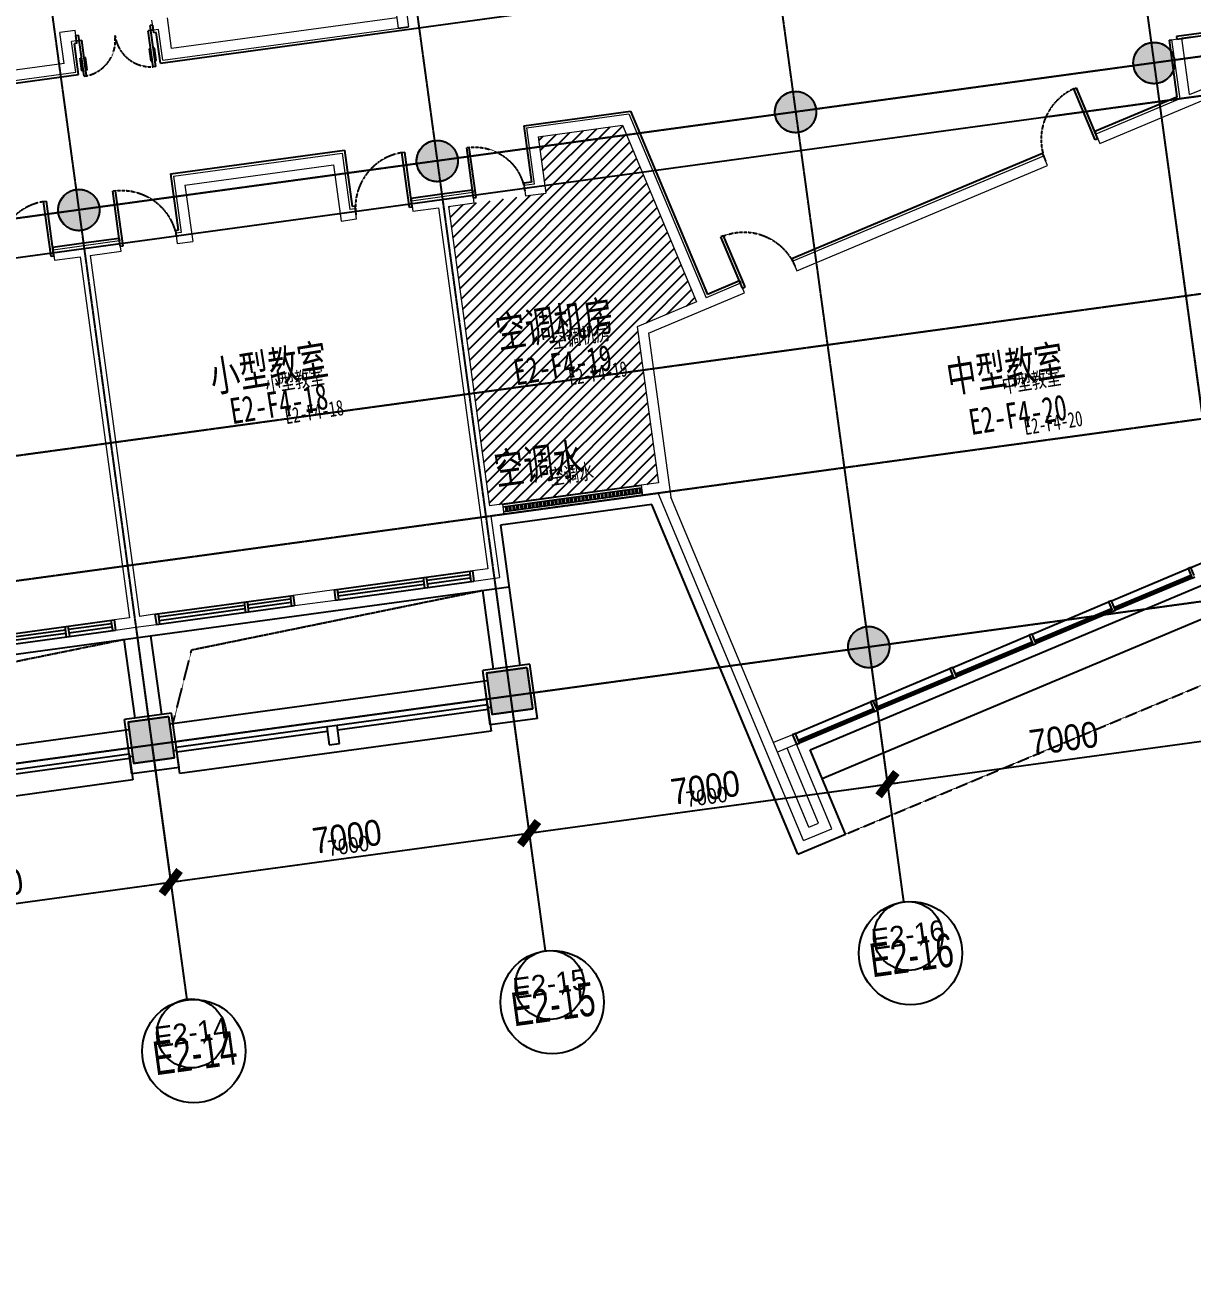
# Model space of a CAD drawing. Header units: millimetres. Extents: x 11669738 to 11859441, y -6222081 to -6069093.
# Drawn here: x 11746184 to 11768774, y -6112173 to -6088099 of the extents above; entities that cross this region are included whole.
import ezdxf
from ezdxf.enums import TextEntityAlignment as Align

# ---------------------------------------------------------------- set-up
doc = ezdxf.new("R2010")
doc.units = ezdxf.units.MM
for name, pattern in [('DASH', [0.35, 0.25, -0.1]), ('E-COLS-F4$0$HIDDEN', [0.375, 0.25, -0.125]), ('E-RG-1F$0$$0$DOTE', [2.42, 2, -0.2, 0.02, -0.2]), ('E2-RI-4F$0$DASH', [0.35, 0.25, -0.1]), ('XRE2$0$HIDDEN', [0.375, 0.25, -0.125])]:
    doc.linetypes.add(name, pattern=pattern)
for name, color, linetype in [('A—墙体', 7, 'Continuous'), ('A—文字索引', 40, 'Continuous'), ('A—轴线、尺寸', 1, 'Continuous'), ('A—门窗', 135, 'Continuous'), ('E-COLS-F4$0$0S-COLS-HATCH', 8, 'Continuous'), ('E-COLS-F4$0$0S-COLS-I', 90, 'E-COLS-F4$0$HIDDEN'), ('E2-RI-4F$0$A-A-建筑投影线', 53, 'E2-RI-4F$0$DASH'), ('I—平面—文字', 40, 'Continuous'), ('I—平面—文字（放大1：100）', 40, 'XRE2$0$HIDDEN'), ('I—平面—装饰面层线', 192, 'Continuous'), ('I—平面—门', 22, 'Continuous'), ('轴线100', 1, 'Continuous')]:
    doc.layers.add(name, color=color, linetype=linetype)
for name, color, linetype, lineweight in [('E2-RI-4F$0$A-DOOR', 32, 'Continuous', 5), ('E2-RI-4F$0$A-WALL', 7, 'Continuous', 5), ('E2-RW-12345F$0$A-WALL', 7, 'Continuous', 5)]:
    doc.layers.add(name, color=color, linetype=linetype, lineweight=lineweight)
doc.styles.add('ARIAL', font='SIMYOU.TTF', dxfattribs={"width": 0.9})
doc.styles.add('XD2008', font='simhei.ttf', dxfattribs={"width": 0.85})
doc.dimstyles.new('200', dxfattribs={"dimscale": 200, "dimtxt": 2.5, "dimasz": 2, "dimexe": 1, "dimexo": 1, "dimgap": 0.8, "dimtad": 1, "dimdec": 0, "dimdsep": 46, "dimtxsty": 'ARIAL', "dimblk1": 'ARCHTICK', "dimblk2": 'ARCHTICK', "dimsah": 1, "dimcen": -0.9, "dimdle": 1, "dimclrd": 256, "dimclre": 256, "dimclrt": 40, "dimaunit": 1, "dimadec": 0, "dimazin": 0, "dimtfac": 0.35, "dimtdec": 0, "dimtix": 1, "dimtmove": 2, "dimatfit": 3, "dimldrblk": 'ARCHTICK', "dimfxl": 0, "dimtvp": 0.8, "dimtolj": 1, "dimtzin": 0, "dimarcsym": 0})
doc.dimstyles.new('副本 100', dxfattribs={"dimscale": 100, "dimtxt": 2.5, "dimasz": 2, "dimexe": 1, "dimexo": 1, "dimgap": 0.8, "dimtad": 1, "dimdec": 0, "dimdsep": 46, "dimtxsty": 'ARIAL', "dimblk1": 'ARCHTICK', "dimblk2": 'ARCHTICK', "dimsah": 1, "dimcen": -0.9, "dimdle": 1, "dimclrd": 256, "dimclre": 256, "dimclrt": 40, "dimaunit": 1, "dimadec": 0, "dimazin": 0, "dimtfac": 0.35, "dimtdec": 0, "dimtix": 1, "dimtmove": 2, "dimatfit": 3, "dimldrblk": 'ARCHTICK', "dimfxl": 0, "dimtvp": 0.8, "dimtolj": 1, "dimtzin": 0, "dimarcsym": 0})

# ---------------------------------------------------------------- blocks, each defined once
blk = doc.blocks.new('E-COLS-F4')
at = {"layer": 'E-COLS-F4$0$0S-COLS-HATCH'}
h = blk.add_hatch(color=18, dxfattribs=at)
edge = h.paths.add_edge_path()
edge.add_arc((11768036, -6088837), 400, 0, 360)
h = blk.add_hatch(color=18, dxfattribs=at)
edge = h.paths.add_edge_path()
edge.add_arc((11761100, -6089785), 400, 0, 360)
h = blk.add_hatch(color=18, dxfattribs=at)
edge = h.paths.add_edge_path()
edge.add_arc((11754165, -6090733), 400, 0, 360)
h = blk.add_hatch(color=18, dxfattribs=at)
edge = h.paths.add_edge_path()
edge.add_arc((11747229, -6091681), 400, 0, 360)
h = blk.add_hatch(color=18, dxfattribs=at)
edge = h.paths.add_edge_path()
edge.add_arc((11762515, -6100138), 400, 0, 360)
for points in [[(11755908, -6100537), (11755116, -6100645), (11755224, -6101438), (11756017, -6101329)], [(11748973, -6101485), (11748180, -6101593), (11748289, -6102386), (11749081, -6102277)]]:
    blk.add_hatch(color=18, dxfattribs=at).paths.add_polyline_path(points)
at = {"layer": 'A—墙体'}
for points in [[(11755908, -6100537), (11755116, -6100645), (11755224, -6101438), (11756017, -6101329)], [(11748973, -6101485), (11748180, -6101593), (11748289, -6102386), (11749081, -6102277)]]:
    blk.add_lwpolyline(points, close=True, dxfattribs=at)
for centre in [(11768036, -6088837), (11761100, -6089785), (11754165, -6090733), (11747229, -6091681), (11762515, -6100138)]:
    blk.add_circle(centre, 400, dxfattribs=at)
at = {"layer": 'E-COLS-F4$0$0S-COLS-I'}
for points in [[(11755908, -6100537), (11755116, -6100645), (11755224, -6101438), (11756017, -6101329)], [(11748973, -6101485), (11748180, -6101593), (11748289, -6102386), (11749081, -6102277)]]:
    blk.add_lwpolyline(points, close=True, dxfattribs=at)
for centre in [(11768036, -6088837), (11761100, -6089785), (11754165, -6090733), (11747229, -6091681), (11762515, -6100138)]:
    blk.add_circle(centre, 400, dxfattribs=at)
blk = doc.blocks.new('E2-RI-4F$0$RECTANGULAR_MULLION_-_6002')
at = {"layer": 'A—门窗'}
for p, q in [((63913, 129155), (63913, 129240)), ((63913, 129240), (66853, 129240)), ((63913, 128731), (63913, 129155)), ((63913, 129155), (66853, 129155)), ((67053, 129240), (69993, 129240)), ((67053, 129155), (69993, 129155)), ((69993, 129240), (69993, 129155)), ((69993, 129155), (69993, 128731)), ((69993, 128731), (63913, 128731))]:
    blk.add_line(p, q, dxfattribs=at)
blk = doc.blocks.new('E2-RI-4F$0$A$C4D3264A5')
at = {"layer": 'E2-RI-4F$0$A-A-建筑投影线'}
blk.add_lwpolyline([(0, 0), (12955, 3450), (12420, 5446)], dxfattribs=at)
blk = doc.blocks.new('E2-RI-4F$0$窗2727')
at = {"layer": 'A—门窗'}
for p, q in [((11707367, -6105027), (11710042, -6104662)), ((11709992, -6104736), (11709160, -6104850)), ((11709983, -6104670), (11710010, -6104868)), ((11710042, -6104662), (11710069, -6104860)), ((11707394, -6105225), (11710069, -6104860)), ((11709100, -6104858), (11707436, -6105085)), ((11709109, -6104924), (11707445, -6105151)), ((11709091, -6104792), (11709118, -6104990)), ((11709150, -6104784), (11709178, -6104982)), ((11710001, -6104802), (11709169, -6104916)), ((11707367, -6105027), (11707394, -6105225)), ((11707426, -6105019), (11707454, -6105217))]:
    blk.add_line(p, q, dxfattribs=at)
blk = doc.blocks.new('_ArchTick')
at = {"color": 0, "linetype": 'ByBlock', "const_width": 0.4}
blk.add_lwpolyline([(-0.5, -0.5), (0.5, 0.5)], dxfattribs=at)
blk = doc.blocks.new('*D263')
at = {"layer": 'A—轴线、尺寸', "linetype": 'ByBlock', "lineweight": -2}
for p, q in [((11748357, -6099930), (11749034, -6104884)), ((11741421, -6100878), (11742098, -6105832)), ((11741873, -6105661), (11749205, -6104659))]:
    blk.add_line(p, q, dxfattribs=at)
at = {"layer": 'Defpoints', "color": 0, "linetype": 'ByBlock'}
for p in [(11748329, -6099732), (11741394, -6100680), (11749007, -6104686)]:
    blk.add_point(p, dxfattribs=at)
at = {"layer": 'A—轴线、尺寸', "linetype": 'ByBlock', "lineweight": -2, "yscale": 400, "zscale": 400}
for p, xscale, rotation in [((11749007, -6104686), 400, 7.783339573380966), ((11742071, -6105634), 399.9999999999999, 187.783339573381)]:
    blk.add_blockref('_ArchTick', p, dxfattribs=dict(at, xscale=xscale, rotation=rotation))
at = {"layer": 'A—轴线、尺寸', "color": 40, "linetype": 'ByBlock', "insert": (11745483, -6104753), "char_height": 500, "attachment_point": 5, "rotation": 7.7833, "style": 'ARIAL'}
blk.add_mtext('\\A1;7000', dxfattribs=at)
blk = doc.blocks.new('*D264')
at = {"layer": 'A—轴线、尺寸', "linetype": 'ByBlock', "lineweight": -2}
for p, q in [((11769163, -6097086), (11769840, -6102040)), ((11762228, -6098034), (11762905, -6102988)), ((11762679, -6102817), (11770011, -6101815))]:
    blk.add_line(p, q, dxfattribs=at)
at = {"layer": 'Defpoints', "color": 0, "linetype": 'ByBlock'}
for p in [(11769136, -6096888), (11762200, -6097836), (11769813, -6101842)]:
    blk.add_point(p, dxfattribs=at)
at = {"layer": 'A—轴线、尺寸', "linetype": 'ByBlock', "lineweight": -2, "yscale": 400, "zscale": 400}
for p, xscale, rotation in [((11769813, -6101842), 400, 7.783339573380966), ((11762878, -6102790), 399.9999999999999, 187.783339573381)]:
    blk.add_blockref('_ArchTick', p, dxfattribs=dict(at, xscale=xscale, rotation=rotation))
at = {"layer": 'A—轴线、尺寸', "color": 40, "linetype": 'ByBlock', "insert": (11766290, -6101909), "char_height": 500, "attachment_point": 5, "rotation": 7.7833, "style": 'ARIAL'}
blk.add_mtext('\\A1;7000', dxfattribs=at)
blk = doc.blocks.new('*D265')
at = {"layer": 'A—轴线、尺寸', "linetype": 'ByBlock', "lineweight": -2}
for p, q in [((11762228, -6098034), (11762905, -6102988)), ((11755292, -6098982), (11755969, -6103936)), ((11755744, -6103765), (11763076, -6102763))]:
    blk.add_line(p, q, dxfattribs=at)
at = {"layer": 'Defpoints', "color": 0, "linetype": 'ByBlock'}
for p in [(11762200, -6097836), (11755265, -6098784), (11762878, -6102790)]:
    blk.add_point(p, dxfattribs=at)
at = {"layer": 'A—轴线、尺寸', "linetype": 'ByBlock', "lineweight": -2, "yscale": 400, "zscale": 400}
for p, xscale, rotation in [((11762878, -6102790), 400, 7.783339573380966), ((11755942, -6103738), 399.9999999999999, 187.783339573381)]:
    blk.add_blockref('_ArchTick', p, dxfattribs=dict(at, xscale=xscale, rotation=rotation))
at = {"layer": 'A—轴线、尺寸', "color": 40, "linetype": 'ByBlock', "insert": (11759354, -6102857), "char_height": 500, "attachment_point": 5, "rotation": 7.7833, "style": 'ARIAL'}
blk.add_mtext('\\A1;7000', dxfattribs=at)
blk = doc.blocks.new('*D267')
at = {"layer": 'A—轴线、尺寸', "linetype": 'ByBlock', "lineweight": -2}
for p, q in [((11755292, -6098982), (11755969, -6103936)), ((11748357, -6099930), (11749034, -6104884)), ((11748808, -6104713), (11756140, -6103711))]:
    blk.add_line(p, q, dxfattribs=at)
at = {"layer": 'Defpoints', "color": 0, "linetype": 'ByBlock'}
for p in [(11755265, -6098784), (11748329, -6099732), (11755942, -6103738)]:
    blk.add_point(p, dxfattribs=at)
at = {"layer": 'A—轴线、尺寸', "linetype": 'ByBlock', "lineweight": -2, "yscale": 400, "zscale": 400}
for p, xscale, rotation in [((11755942, -6103738), 400, 7.783339573380966), ((11749007, -6104686), 399.9999999999999, 187.783339573381)]:
    blk.add_blockref('_ArchTick', p, dxfattribs=dict(at, xscale=xscale, rotation=rotation))
at = {"layer": 'A—轴线、尺寸', "color": 40, "linetype": 'ByBlock', "insert": (11752419, -6103805), "char_height": 500, "attachment_point": 5, "rotation": 7.7833, "style": 'ARIAL'}
blk.add_mtext('\\A1;7000', dxfattribs=at)
blk = doc.blocks.new('*D332')
at = {"layer": 'Defpoints', "color": 0, "linetype": 'ByBlock'}
for p in [(11748329, -6099731), (11741394, -6100679), (11749007, -6104685)]:
    blk.add_point(p, dxfattribs=at)
at = {"layer": '轴线100', "linetype": 'ByBlock', "lineweight": -2}
for p, q in [((11748343, -6099830), (11749020, -6104784)), ((11741407, -6100778), (11742085, -6105732)), ((11741972, -6105647), (11749106, -6104672))]:
    blk.add_line(p, q, dxfattribs=at)
at = {"layer": '轴线100', "linetype": 'ByBlock', "lineweight": -2, "xscale": 200, "yscale": 200, "zscale": 200}
for p, rotation in [((11749007, -6104685), 7.783339573525556), ((11742071, -6105633), 187.7833395735256)]:
    blk.add_blockref('_ArchTick', p, dxfattribs=dict(at, rotation=rotation))
at = {"layer": '轴线100', "color": 40, "linetype": 'ByBlock', "insert": (11745508, -6104931), "char_height": 300, "attachment_point": 5, "rotation": 7.7833, "style": 'ARIAL'}
blk.add_mtext('\\A1;7000', dxfattribs=at)
blk = doc.blocks.new('*D333')
at = {"layer": 'Defpoints', "color": 0, "linetype": 'ByBlock'}
for p in [(11762200, -6097835), (11755265, -6098783), (11762878, -6102789)]:
    blk.add_point(p, dxfattribs=at)
at = {"layer": '轴线100', "linetype": 'ByBlock', "lineweight": -2}
for p, q in [((11762214, -6097935), (11762891, -6102888)), ((11755278, -6098882), (11755956, -6103836)), ((11755843, -6103751), (11762977, -6102776))]:
    blk.add_line(p, q, dxfattribs=at)
at = {"layer": '轴线100', "linetype": 'ByBlock', "lineweight": -2, "xscale": 200, "yscale": 200, "zscale": 200}
for p, rotation in [((11762878, -6102789), 7.783339573525556), ((11755942, -6103737), 187.7833395735256)]:
    blk.add_blockref('_ArchTick', p, dxfattribs=dict(at, rotation=rotation))
at = {"layer": '轴线100', "color": 40, "linetype": 'ByBlock', "insert": (11759379, -6103035), "char_height": 300, "attachment_point": 5, "rotation": 7.7833, "style": 'ARIAL'}
blk.add_mtext('\\A1;7000', dxfattribs=at)
blk = doc.blocks.new('*D335')
at = {"layer": 'Defpoints', "color": 0, "linetype": 'ByBlock'}
for p in [(11755265, -6098783), (11748329, -6099731), (11755942, -6103737)]:
    blk.add_point(p, dxfattribs=at)
at = {"layer": '轴线100', "linetype": 'ByBlock', "lineweight": -2}
for p, q in [((11755278, -6098882), (11755956, -6103836)), ((11748343, -6099830), (11749020, -6104784)), ((11748907, -6104699), (11756041, -6103724))]:
    blk.add_line(p, q, dxfattribs=at)
at = {"layer": '轴线100', "linetype": 'ByBlock', "lineweight": -2, "xscale": 200, "yscale": 200, "zscale": 200}
for p, rotation in [((11755942, -6103737), 7.783339573525556), ((11749007, -6104685), 187.7833395735256)]:
    blk.add_blockref('_ArchTick', p, dxfattribs=dict(at, rotation=rotation))
at = {"layer": '轴线100', "color": 40, "linetype": 'ByBlock', "insert": (11752443, -6103983), "char_height": 300, "attachment_point": 5, "rotation": 7.7833, "style": 'ARIAL'}
blk.add_mtext('\\A1;7000', dxfattribs=at)

msp = doc.modelspace()

# ---------------------------------------------------------------- hatches: boundary and pattern name
at = {"layer": 'A—门窗'}
h = msp.add_hatch(dxfattribs=at)
h.set_pattern_fill('ANSI32', color=256, scale=200, angle=45, style=0)
h.set_pattern_definition([(277.7833396, (0, 0), (74.30904464, 10.15706082), []), (277.7833396, (-21.384, -28.155), (74.30904464, 10.15706082), [])])
h.paths.add_polyline_path([(11755554.7, -6097506.8), (11758130.8, -6097154.6), (11758117.2, -6097055.6), (11755541.2, -6097407.7)])
at = {"layer": 'I—平面—装饰面层线'}
h = msp.add_hatch(dxfattribs=at)
h.set_pattern_fill('ANSI31', color=8, scale=50, style=0)
h.paths.add_polyline_path([(11754385.5, -6091610.8), (11756267.9, -6091353.5), (11756119, -6090263.6), (11757749.9, -6090040.7), (11759184.2, -6093455.8), (11758034.3, -6093938.7), (11758447.3, -6096960), (11755177.7, -6097406.9)])

# ---------------------------------------------------------------- linework, layer by layer
for p, q in [((11748671.4, -6088203.2), (11748657.8, -6088104.2)), ((11753409.3, -6088161.2), (11753607.4, -6088134.1)), ((11747185.2, -6088406.4), (11747171.7, -6088307.3))]:
    msp.add_line(p, q)
at = {"layer": 'A—轴线、尺寸', "linetype": 'ByBlock'}
for p, q in [((11765631.6, -6071249.3, 0), (11770124.6, -6104120.5, 0)), ((11784349.6, -6086606.7, 0), (11681837, -6100618.8, 0)), ((11681938, -6101357.6, 0), (11784457.1, -6087350.1, 0)), ((11785883.7, -6096944.9, 0), (11680724.7, -6111318.7, 0)), ((11762515.2, -6100138.4, 0), (11763189.1, -6105068.4, 0)), ((11755579.7, -6101086.3, 0), (11756253.6, -6106016.4, 0)), ((11748644.2, -6102034.3, 0), (11749318.1, -6106964.4, 0))]:
    msp.add_line(p, q, dxfattribs=at)
for centre in [(11763324.4, -6106059.3, 0), (11756388.9, -6107007.2, 0), (11749453.4, -6107955.2, 0)]:
    msp.add_circle(centre, 1000, dxfattribs=at)
at = {"layer": 'A—门窗'}
for p, q in [((11768575.9, -6088359.2), (11768773.6, -6088332.1)), ((11755435.3, -6097371.7), (11758110.4, -6097006)), ((11761381.9, -6102124.3), (11773740, -6096933.6)), ((11755442.1, -6097421.2), (11758117.2, -6097055.6)), ((11758130.8, -6097154.6), (11755455.6, -6097520.3)), ((11758137.5, -6097204.2), (11755462.4, -6097569.8)), ((11761614.3, -6102677.5), (11774525.6, -6097254.5)), ((11758314.5, -6097381.8), (11755390.4, -6097781.5)), ((11761142.8, -6104144.2), (11758314.5, -6097381.8)), ((11755390.4, -6097781.5), (11755761.5, -6100496.3)), ((11768749.9, -6098595.4), (11770231, -6097973.3)), ((11767213.4, -6099240.8), (11768694.5, -6098618.7)), ((11720360.2, -6103780.9), (11755552.9, -6098970.5)), ((11768750.3, -6098751.5), (11767269.2, -6099373.6)), ((11767279, -6099397), (11768760.2, -6098774.9)), ((11768772, -6098803.1), (11767290.9, -6099425.2)), ((11768760.2, -6098774.9), (11768750.3, -6098751.5)), ((11755037.7, -6099040.9), (11755246.3, -6100566.7)), ((11765677, -6099886.1), (11767158.1, -6099264)), ((11767213.9, -6099396.8), (11765732.8, -6100018.9)), ((11765742.6, -6100042.3), (11767223.7, -6099420.2)), ((11767235.6, -6099448.4), (11765754.4, -6100070.5)), ((11767223.7, -6099420.2), (11767213.9, -6099396.8)), ((11767269.2, -6099373.6), (11767279, -6099397)), ((11748617.4, -6099918.5), (11748826, -6101444.3)), ((11764140.6, -6100531.4), (11765621.7, -6099909.3)), ((11748102.2, -6099988.9), (11748310.8, -6101514.7)), ((11765677.5, -6100042.1), (11764196.3, -6100664.2)), ((11764206.2, -6100687.6), (11765687.3, -6100065.6)), ((11765699.1, -6100093.7), (11764218, -6100715.8)), ((11765687.3, -6100065.6), (11765677.5, -6100042.1)), ((11765732.8, -6100018.9), (11765742.6, -6100042.3)), ((11755959.6, -6100469.2), (11755048.1, -6100593.8)), ((11755959.6, -6100469.2), (11755048.1, -6100593.8)), ((11755959.6, -6100469.2), (11755048.1, -6100593.8)), ((11755186.3, -6101604.4), (11755048.1, -6100593.8)), ((11755191.7, -6101644), (11755048.1, -6100593.8)), ((11755761.5, -6100496.3), (11755246.3, -6100566.7)), ((11756097.8, -6101479.8), (11755959.6, -6100469.2)), ((11756103.2, -6101519.4), (11755959.6, -6100469.2)), ((11762604.1, -6101176.7), (11764085.2, -6100554.7)), ((11764141, -6100687.5), (11762659.9, -6101309.6)), ((11762669.7, -6101333), (11764150.9, -6100710.9)), ((11764162.7, -6100739), (11762681.6, -6101361.1)), ((11764150.9, -6100710.9), (11764141, -6100687.5)), ((11764196.3, -6100664.2), (11764206.2, -6100687.6)), ((11755138.8, -6101257.4), (11752225.9, -6101655.5)), ((11752237.4, -6101739.6), (11755150.3, -6101341.4)), ((11755138.8, -6101257.4), (11755150.3, -6101341.4)), ((11755150.3, -6101341.4), (11755207.8, -6101761.8)), ((11761095.4, -6101810.5), (11762548.8, -6101200)), ((11762604.6, -6101332.8), (11761151.1, -6101943.3)), ((11761161, -6101966.7), (11762614.4, -6101356.2)), ((11762614.4, -6101356.2), (11762604.6, -6101332.8)), ((11762659.9, -6101309.6), (11762669.7, -6101333)), ((11749024.1, -6101417.2), (11748112.6, -6101541.8)), ((11749024.1, -6101417.2), (11748112.6, -6101541.8)), ((11748256.2, -6102592), (11748112.6, -6101541.8)), ((11748826, -6101444.3), (11748310.8, -6101514.7)), ((11749167.7, -6102467.4), (11749024.1, -6101417.2)), ((11756103.2, -6101519.4), (11755191.7, -6101644)), ((11762626.3, -6101384.4), (11761172.8, -6101994.9)), ((11752027.7, -6101682.6), (11749114.8, -6102080.8)), ((11749126.3, -6102164.8), (11752039.2, -6101766.7)), ((11755207.8, -6101761.8), (11749183.8, -6102585.2)), ((11752225.9, -6101655.5), (11752027.7, -6101682.6)), ((11752027.7, -6101682.6), (11752075.1, -6102029.4)), ((11752273.3, -6102002.3), (11752225.9, -6101655.5)), ((11761095.4, -6101810.5), (11761040, -6101833.7)), ((11761040, -6101833.7), (11761117.5, -6102018.1)), ((11761161.4, -6101967.7), (11761095.4, -6101810.5)), ((11749126.3, -6102164.8), (11749114.8, -6102080.8)), ((11752075.1, -6102029.4), (11752273.3, -6102002.3)), ((11761117.5, -6102018.1), (11761172.8, -6101994.9)), ((11761151.1, -6101943.3), (11761161, -6101966.7)), ((11761172.8, -6101994.9), (11761161.4, -6101967.7)), ((11749183.8, -6102585.2), (11749126.3, -6102164.8)), ((11762065.4, -6103758.4), (11761381.9, -6102124.3)), ((11749167.7, -6102467.4), (11748256.2, -6102592)), ((11761142.8, -6104144.2), (11762065.4, -6103758.4))]:
    msp.add_line(p, q, dxfattribs=at)
at = {"layer": 'A—门窗', "extrusion": (0, 0, -1)}
for p, q in [((11768749.9, -6098595.4), (11768694.5, -6098618.7)), ((11768694.5, -6098618.7), (11768760.6, -6098775.9)), ((11768815.9, -6098752.6), (11768749.9, -6098595.4)), ((11768760.6, -6098775.9), (11768772, -6098803.1)), ((11768772, -6098803.1), (11768827.3, -6098779.8)), ((11767213.4, -6099240.8), (11767158.1, -6099264)), ((11767158.1, -6099264), (11767224.1, -6099421.2)), ((11767279.4, -6099398), (11767213.4, -6099240.8)), ((11767224.1, -6099421.2), (11767235.6, -6099448.4)), ((11767235.6, -6099448.4), (11767290.9, -6099425.2)), ((11767290.9, -6099425.2), (11767279.4, -6099398)), ((11765677, -6099886.1), (11765621.7, -6099909.3)), ((11765621.7, -6099909.3), (11765687.7, -6100066.5)), ((11765743, -6100043.3), (11765677, -6099886.1)), ((11765687.7, -6100066.5), (11765699.1, -6100093.7)), ((11765699.1, -6100093.7), (11765754.4, -6100070.5)), ((11765754.4, -6100070.5), (11765743, -6100043.3)), ((11764140.6, -6100531.4), (11764085.2, -6100554.7)), ((11764085.2, -6100554.7), (11764151.3, -6100711.8)), ((11764206.6, -6100688.6), (11764140.6, -6100531.4)), ((11764151.3, -6100711.8), (11764162.7, -6100739)), ((11764162.7, -6100739), (11764218, -6100715.8)), ((11764218, -6100715.8), (11764206.6, -6100688.6)), ((11762604.1, -6101176.7), (11762548.8, -6101200)), ((11762548.8, -6101200), (11762614.8, -6101357.2)), ((11762670.2, -6101333.9), (11762604.1, -6101176.7)), ((11762614.8, -6101357.2), (11762626.3, -6101384.4)), ((11762626.3, -6101384.4), (11762681.6, -6101361.1)), ((11762681.6, -6101361.1), (11762670.2, -6101333.9))]:
    msp.add_line(p, q, dxfattribs=at)
at = {"layer": 'A—门窗'}
for points in [[(11755482.8, -6097415.6), (11755496.3, -6097514.7)], [(11755507.6, -6097412.3), (11755521.1, -6097511.3)], [(11748991.8, -6101623.5), (11755134.7, -6100783.8)], [(11755145.6, -6101307.2), (11755205.1, -6101299)], [(11742056.3, -6102571.5), (11748199.1, -6101731.8)], [(11748210.1, -6102255.2), (11748269.6, -6102247)], [(11749062.2, -6102138.7), (11749121.6, -6102130.6)]]:
    msp.add_lwpolyline(points, dxfattribs=at)
at = {"layer": 'A—门窗', "color": 8, "linetype": 'DASH'}
for points in [[(11749051.2, -6101615.4), (11749413, -6100190.6), (11755037.7, -6099040.9)], [(11742115.7, -6102563.3), (11742480.7, -6101132.4), (11748102.2, -6099988.9)]]:
    msp.add_lwpolyline(points, dxfattribs=at)
at = {"layer": 'E2-RI-4F$0$A-WALL'}
for p, q in [((11748671.4, -6088203.2), (11748644.3, -6088005.1)), ((11748851.7, -6088784.2), (11753607.5, -6088134.1)), ((11749022.8, -6088558.9), (11748941.5, -6087964.4)), ((11753382.2, -6087963), (11749022.8, -6088558.9)), ((11747158.1, -6088208.2), (11746860.9, -6088248.8)), ((11746942.1, -6088843.3), (11746860.9, -6088248.8)), ((11747185.2, -6088406.4), (11747158.1, -6088208.2)), ((11748770.5, -6088189.7), (11748671.4, -6088203.2)), ((11748851.7, -6088784.2), (11748770.5, -6088189.7)), ((11768377.8, -6088386.3), (11768575.9, -6088359.2)), ((11768724.9, -6089449.1), (11768575.9, -6088359.2)), ((11747185.2, -6088406.4), (11747086.1, -6088419.9)), ((11747167.4, -6089014.4), (11747086.1, -6088419.9)), ((11768377.8, -6088386.3), (11768534, -6089529.2)), ((11746942.1, -6088843.3), (11728216.3, -6091402.9)), ((11768724.9, -6089449.1), (11770131.4, -6088858.4)), ((11728045.2, -6091628.1), (11747167.4, -6089014.4)), ((11766988.4, -6090395.2), (11770024.4, -6089120.2)), ((11768534, -6089529.2), (11766911, -6090210.8)), ((11755893.7, -6090092.5), (11757874.9, -6089821.7)), ((11757874.9, -6089821.7), (11759368.5, -6093378.4)), ((11756119, -6090263.6), (11757749.9, -6090040.7)), ((11757749.9, -6090040.7), (11759184.2, -6093455.8)), ((11755893.7, -6090092.5), (11756042.7, -6091182.4)), ((11756119, -6090263.6), (11756267.9, -6091353.5)), ((11749057.3, -6091027), (11752326.9, -6090580.1)), ((11752326.9, -6090580.1), (11752475.9, -6091670)), ((11765896.8, -6090636.7), (11761046.8, -6092673.5)), ((11749057.3, -6091027), (11749206.3, -6092116.9)), ((11749282.6, -6091198), (11752155.9, -6090805.3)), ((11752155.9, -6090805.3), (11752304.8, -6091895.2)), ((11761124.3, -6092857.9), (11765974.2, -6090821.1)), ((11749282.6, -6091198), (11749431.6, -6092287.9)), ((11756042.7, -6091182.4), (11755844.6, -6091209.5)), ((11756042.7, -6091182.4), (11755844.6, -6091209.5)), ((11755844.6, -6091209.5), (11755871.6, -6091407.6)), ((11755844.6, -6091209.5), (11755871.6, -6091407.6)), ((11754259.3, -6091426.2), (11753664.9, -6091507.4)), ((11754853.8, -6091344.9), (11754259.3, -6091426.2)), ((11754259.3, -6091426.2), (11754259.3, -6091426.2)), ((11754880.9, -6091543.1), (11754853.8, -6091344.9)), ((11755871.6, -6091407.6), (11756267.9, -6091353.5)), ((11755871.6, -6091407.6), (11756267.9, -6091353.5)), ((11752575, -6091656.4), (11752475.9, -6091670)), ((11753691.9, -6091705.6), (11754187.3, -6091637.9)), ((11754187.3, -6091637.9), (11754993.1, -6097533.1)), ((11754385.5, -6091610.8), (11754880.9, -6091543.1)), ((11754385.5, -6091610.8), (11755177.7, -6097406.9)), ((11752304.8, -6091895.2), (11752602.1, -6091854.6)), ((11749206.3, -6092116.9), (11749107.2, -6092130.4)), ((11747323.8, -6092374.2), (11746729.4, -6092455.4)), ((11748017.4, -6092279.4), (11747323.8, -6092374.2)), ((11749134.3, -6092328.6), (11749431.6, -6092287.9)), ((11746756.4, -6092653.6), (11747251.8, -6092585.9)), ((11747251.8, -6092585.9), (11748206.6, -6099570.9)), ((11747450, -6092558.8), (11748044.5, -6092477.5)), ((11747450, -6092558.8), (11748404.7, -6099543.8)), ((11760032.6, -6093099.5), (11759368.5, -6093378.4)), ((11758253.2, -6094063.7), (11760110.1, -6093283.9)), ((11759184.2, -6093455.8), (11758034.3, -6093938.7)), ((11758034.3, -6093938.7), (11758447.3, -6096960)), ((11758253.2, -6094063.7), (11758686.7, -6097235.1)), ((11758447.3, -6096960), (11755177.7, -6097406.9)), ((11758110.4, -6097006), (11758137.5, -6097204.2)), ((11758234.7, -6097190.9), (11755204.8, -6097605)), ((11758137.5, -6097204.2), (11758439.8, -6097162.9)), ((11761250.2, -6103882.8), (11758439.8, -6097162.9)), ((11761357.8, -6103621.5), (11758686.7, -6097235.1)), ((11755462.4, -6097569.8), (11755435.3, -6097371.7)), ((11754993.4, -6097535.3), (11755142.1, -6098622.9)), ((11755204.8, -6097605), (11755367.3, -6098794)), ((11755142.1, -6098622.9), (11754845, -6098663.5)), ((11754845, -6098663.5), (11754872.1, -6098861.7)), ((11754872.1, -6098861.7), (11755367.3, -6098794)), ((11752169.9, -6099029.2), (11751377.2, -6099137.5)), ((11751377.2, -6099137.5), (11751404.3, -6099335.7)), ((11752196.9, -6099227.3), (11752169.9, -6099029.2)), ((11751404.3, -6099335.7), (11752196.9, -6099227.3)), ((11748206.6, -6099570.9), (11747909.5, -6099611.5)), ((11747909.5, -6099611.5), (11747936.6, -6099809.7)), ((11748702.1, -6099503.2), (11748404.7, -6099543.8)), ((11748729.2, -6099701.3), (11748702.1, -6099503.2)), ((11747936.6, -6099809.7), (11748332.7, -6099755.5)), ((11748332.7, -6099755.5), (11748729.2, -6099701.3)), ((11761040, -6101833.7), (11760674.1, -6101986.8)), ((11761117.2, -6102018.2), (11760751.2, -6102171.3)), ((11761542.5, -6103544.8), (11760935.7, -6102094.1)), ((11761804.3, -6103652.6), (11761120.2, -6102016.9)), ((11761357.8, -6103621.5), (11761542.9, -6103544.6)), ((11761250.2, -6103882.8), (11761804.3, -6103652.6))]:
    msp.add_line(p, q, dxfattribs=at)
at = {"layer": 'E2-RI-4F$0$A-WALL', "lineweight": 13}
for p, q in [((11766911, -6090210.8), (11766988.4, -6090395.2)), ((11765974.2, -6090821.1), (11765896.8, -6090636.7)), ((11753664.9, -6091507.4), (11753691.9, -6091705.6)), ((11752602.1, -6091854.6), (11752575, -6091656.4)), ((11749107.2, -6092130.4), (11749134.3, -6092328.6)), ((11746729.4, -6092455.4), (11746756.4, -6092653.6)), ((11748044.5, -6092477.5), (11748017.4, -6092279.4)), ((11761046.8, -6092673.5), (11761124.3, -6092857.9)), ((11760110.1, -6093283.9), (11760032.6, -6093099.5))]:
    msp.add_line(p, q, dxfattribs=at)
at = {"layer": 'E2-RW-12345F$0$A-WALL', "lineweight": 13}
for p, q in [((11752982.7, -6085040.2), (11753409.3, -6088161.2)), ((11753566.8, -6087836.9), (11753607.5, -6088134.8))]:
    msp.add_line(p, q, dxfattribs=at)
at = {"layer": 'I—平面—装饰面层线'}
for p, q in [((11748808.9, -6088840.5), (11756120.5, -6087841.1)), ((11748678.2, -6088252.8), (11748671.4, -6088203.2)), ((11748727.7, -6088246), (11748678.2, -6088252.8)), ((11748808.9, -6088840.5), (11748727.7, -6088246)), ((11747192, -6088455.9), (11747142.4, -6088462.7)), ((11747223.7, -6089057.2), (11747142.4, -6088462.7)), ((11747192, -6088455.9), (11747185.2, -6088406.4)), ((11768328.2, -6088393), (11768377.8, -6088386.3)), ((11768328.2, -6088393), (11768479.3, -6089498)), ((11728002.4, -6091684.4), (11747223.7, -6089057.2)), ((11768479.3, -6089498), (11766891.6, -6090164.7)), ((11755837.4, -6090049.8), (11757906.2, -6089767)), ((11757906.2, -6089767), (11759395.3, -6093312.9)), ((11755837.4, -6090049.8), (11755986.4, -6091139.6)), ((11766891.6, -6090164.7), (11766911, -6090210.8)), ((11749001, -6090984.2), (11752369.7, -6090523.8)), ((11752369.7, -6090523.8), (11752518.7, -6091613.6)), ((11765877.4, -6090590.6), (11761027.5, -6092627.4)), ((11765877.4, -6090590.6), (11765896.8, -6090636.7)), ((11749001, -6090984.2), (11749150, -6092074.1)), ((11755986.4, -6091139.6), (11755837.8, -6091159.9)), ((11755837.8, -6091159.9), (11755844.6, -6091209.5)), ((11754252.5, -6091376.6), (11753658.1, -6091457.9)), ((11753658.1, -6091457.9), (11753664.9, -6091507.4)), ((11754847, -6091295.4), (11754252.5, -6091376.6)), ((11754847, -6091295.4), (11754853.8, -6091344.9)), ((11752568.2, -6091606.9), (11752518.7, -6091613.6)), ((11752568.2, -6091606.9), (11752575, -6091656.4)), ((11748010.6, -6092229.8), (11747317, -6092324.6)), ((11748010.6, -6092229.8), (11748017.4, -6092279.4)), ((11749150, -6092074.1), (11749100.5, -6092080.9)), ((11749100.5, -6092080.9), (11749107.2, -6092130.4)), ((11747317, -6092324.6), (11746722.6, -6092405.9)), ((11746722.6, -6092405.9), (11746729.4, -6092455.4)), ((11761027.5, -6092627.4), (11761046.8, -6092673.5)), ((11760013.3, -6093053.4), (11759395.3, -6093312.9)), ((11760013.3, -6093053.4), (11760032.6, -6093099.5))]:
    msp.add_line(p, q, dxfattribs=at)
at = {"layer": 'I—平面—门'}
for p, q in [((11748657.8, -6088104.2), (11748608.3, -6088110.9)), ((11748716.6, -6088903.6), (11748608.3, -6088110.9)), ((11747171.7, -6088307.3), (11747221.2, -6088300.5)), ((11747329.5, -6089093.2), (11747221.2, -6088300.5)), ((11748671.4, -6088203.2), (11748572.3, -6088216.8)), ((11748667.1, -6088910.3), (11748572.3, -6088216.8)), ((11769361.3, -6088201.4), (11768469.6, -6088323.3)), ((11768469.6, -6088323.3), (11768476.4, -6088372.8)), ((11768476.4, -6088372.8), (11769368.1, -6088250.9)), ((11747185.2, -6088406.4), (11747284.3, -6088392.8)), ((11747379.1, -6089086.4), (11747284.3, -6088392.8)), ((11748594.3, -6088562.5), (11748619.1, -6088559.1)), ((11748627.2, -6088802.7), (11748594.3, -6088562.5)), ((11748693.4, -6088549), (11748668.6, -6088552.3)), ((11748726.2, -6088789.2), (11748693.4, -6088549)), ((11747256.8, -6088745.3), (11747281.5, -6088741.9)), ((11747289.6, -6088985.6), (11747256.8, -6088745.3)), ((11747355.8, -6088731.8), (11747331.1, -6088735.2)), ((11747388.7, -6088972), (11747355.8, -6088731.8)), ((11748627.2, -6088802.7), (11748651.9, -6088799.3)), ((11748726.2, -6088789.2), (11748701.5, -6088792.6)), ((11747289.6, -6088985.6), (11747314.4, -6088982.2)), ((11747329.5, -6089093.2), (11747379.1, -6089086.4)), ((11747388.7, -6088972), (11747363.9, -6088975.4)), ((11748716.6, -6088903.6), (11748667.1, -6088910.3)), ((11766483.7, -6089335.5), (11766534.4, -6089314.2)), ((11766899, -6090324.3), (11766483.7, -6089335.5)), ((11766949.7, -6090303), (11766534.4, -6089314.2)), ((11766949.7, -6090303), (11766899, -6090324.3)), ((11753481.3, -6090570.7), (11753535.8, -6090563.3)), ((11753626.6, -6091633.4), (11753481.3, -6090570.7)), ((11753681.1, -6091625.9), (11753535.8, -6090563.3)), ((11746545.8, -6091518.7), (11746600.3, -6091511.3)), ((11746691.1, -6092581.3), (11746545.8, -6091518.7)), ((11746745.5, -6092573.9), (11746600.3, -6091511.3)), ((11753681.1, -6091625.9), (11753626.6, -6091633.4)), ((11746745.5, -6092573.9), (11746691.1, -6092581.3))]:
    msp.add_line(p, q, dxfattribs=at)
at = {"layer": 'I—平面—门', "extrusion": (0, 0, -1)}
for p, q in [((11754784.8, -6090471.2), (11754735.3, -6090478)), ((11754867.3, -6091444), (11754735.3, -6090478)), ((11754916.9, -6091437.2), (11754784.8, -6090471.2)), ((11747940.2, -6091308.4), (11747885.7, -6091315.8)), ((11748030.9, -6092378.5), (11747885.7, -6091315.8)), ((11748085.4, -6092371), (11747940.2, -6091308.4)), ((11754867.3, -6091444), (11754916.9, -6091437.2)), ((11759706.8, -6092181.5), (11759656.1, -6092202.8)), ((11760071.3, -6093191.7), (11759656.1, -6092202.8)), ((11760122.1, -6093170.4), (11759706.8, -6092181.5)), ((11748030.9, -6092378.5), (11748085.4, -6092371)), ((11760071.3, -6093191.7), (11760122.1, -6093170.4))]:
    msp.add_line(p, q, dxfattribs=at)
at = {"layer": 'I—平面—门', "color": 8, "linetype": 'DASH', "ltscale": 20}
for centre, radius, start, end in [((11768476.4, -6088372.8), 900, 7.78371, 98.28371), ((11747234.7, -6088399.6), 700, 281.87938, 7.78334), ((11748621.8, -6088210), 700, 187.78334, 273.6873), ((11766924.4, -6090313.7), 1072.5, 114.2498, 202.78051), ((11753653.8, -6091629.6), 1072.5, 99.25262, 187.78334), ((11746718.3, -6092577.6), 1072.5, 99.25262, 187.78334)]:
    msp.add_arc(centre, radius, start, end, dxfattribs=at)
at = {"layer": 'I—平面—门', "color": 8, "linetype": 'DASH', "ltscale": 20, "extrusion": (0, 0, -1)}
for centre, major_axis, start_param, end_param in [((11754892.1, -6091440.6), (-909.2, 352.2), 1.0910009, 2.6361534), ((11748058.2, -6092374.7), (469.9, 964.1), -0.5636957, 0.9814568), ((11760096.7, -6093181), (1015.8, 344.1), 4.667093, 6.2122455)]:
    msp.add_ellipse(centre, major_axis=major_axis, ratio=1, start_param=start_param, end_param=end_param, dxfattribs=at)
at = {"layer": '轴线100', "linetype": 'E-RG-1F$0$$0$DOTE'}
for p, q in [((11765631.5, -6071249.1, 0), (11770124.6, -6104120.2, 0)), ((11758696, -6072197.1, 0), (11763189.1, -6105068.2, 0)), ((11751760.5, -6073145.1, 0), (11756253.6, -6106016.2, 0)), ((11744825, -6074093, 0), (11749318.1, -6106964.2, 0)), ((11775861, -6087766.5, 0), (11699678.7, -6098179.6, 0)), ((11766014.4, -6089869.3, 0), (11775982.4, -6088507.9, 0)), ((11776575.4, -6092263.3, 0), (11697284.6, -6103101.2, 0)), ((11776789.7, -6094654.2, 0), (11697498.9, -6105492.2, 0)), ((11777329.9, -6098113.2, 0), (11674464.8, -6112173.4, 0))]:
    msp.add_line(p, q, dxfattribs=at)
at = {"layer": '轴线100', "linetype": 'ByBlock'}
for centre in [(11763279.8, -6105728.6, 0), (11756344.3, -6106676.6, 0), (11749407.1, -6107612.5, 0)]:
    msp.add_circle(centre, 666.7, dxfattribs=at)

# ---------------------------------------------------------------- block references
at = {"layer": 'A—门窗'}
for p in [(44802.8, 5998.1), (41335.1, 5524.1), (37867.3, 5050.1)]:
    msp.add_blockref('E2-RI-4F$0$窗2727', p, dxfattribs=at)
at = {"layer": 'A—门窗', "rotation": 7.783339573525514}
msp.add_blockref('E2-RI-4F$0$RECTANGULAR_MULLION_-_6002', (11696357.4, -6239733.5), dxfattribs=at)
at = {"layer": 'E2-RI-4F$0$A-DOOR', "rotation": 7.783339568379951}
msp.add_blockref('E2-RI-4F$0$A$C4D3264A5', (11762065.4, -6103758.4), dxfattribs=at)
at = {"layer": 'I—平面—装饰面层线'}
msp.add_blockref('E-COLS-F4', (0, 0), dxfattribs=at)

# ---------------------------------------------------------------- texts
at = {"layer": 'A—文字索引', "color": 40, "style": 'ARIAL', "width": 0.7}
for s, p in [('E2-16', (11763345.2, -6106096.7, 0)), ('E2-15', (11756409.7, -6107044.7, 0)), ('E2-14', (11749474.2, -6107992.6, 0))]:
    msp.add_text(s, height=650, rotation=7.78334, dxfattribs=at).set_placement(p, align=Align.MIDDLE_CENTER)
at = {"layer": 'I—平面—文字', "linetype": 'ByBlock', "style": 'XD2008', "width": 0.7}
for s, height, rotation, p in [('空调机房', 600, 9.15842, (11755355.1, -6094363.8, 0)), ('小型教室', 600, 9.15842, (11749816.3, -6095215.8, 0)), ('E2-F4-19', 500, 9.15842, (11755692.1, -6095074.4)), ('中型教室', 600, 9.15842, (11764075.5, -6095228.9, 0)), ('E2-F4-18', 500, 9.15842, (11750199.7, -6095825.2)), ('E2-F4-20', 500, 9.15842, (11764501.8, -6096036.1)), ('空调水', 600, 7.82518, (11755313.4, -6097006.3, 0))]:
    msp.add_text(s, height=height, rotation=rotation, dxfattribs=at).set_placement(p)
at = {"layer": 'I—平面—文字（放大1：100）', "linetype": 'ByBlock', "style": 'XD2008', "width": 0.7}
for s, p in [('空调机房', (11756400.4, -6094363.8, 0)), ('E2-F4-19', (11756737.4, -6095074.4)), ('小型教室', (11750861.5, -6095215.8, 0)), ('中型教室', (11765120.8, -6095228.9, 0)), ('E2-F4-18', (11751244.9, -6095825.2)), ('E2-F4-20', (11765547.1, -6096036.1)), ('空调水', (11756358.6, -6097006.3, 0))]:
    msp.add_text(s, height=300, rotation=9.15842, dxfattribs=at).set_placement(p)
at = {"layer": '轴线100', "color": 40, "style": 'ARIAL'}
for s, p in [('E2-16', (11763276, -6105703.8, 0)), ('E2-15', (11756340.4, -6106651.8, 0)), ('E2-14', (11749404.1, -6107593.7, 0))]:
    msp.add_text(s, height=400, rotation=7.78334, dxfattribs=at).set_placement(p, align=Align.MIDDLE_CENTER)

# ---------------------------------------------------------------- dimensions: what is measured, and where the dimension line sits
at = {"layer": 'A—轴线、尺寸', "linetype": 'ByBlock'}
for base, p1, p2, picture, middle in [((11769813.1, -6101841.6, 0), (11762200.5, -6097835.7, 0), (11769136, -6096887.7, 0), '*D264', (11766289.9, -6101909.4, 0)), ((11762877.6, -6102789.6, 0), (11755265, -6098783.7, 0), (11762200.5, -6097835.7, 0), '*D265', (11759354.3, -6102857.4, 0)), ((11755942.1, -6103737.6, 0), (11748329.5, -6099731.7, 0), (11755265, -6098783.7, 0), '*D267', (11752418.8, -6103805.4, 0)), ((11749006.6, -6104685.6, 0), (11741394, -6100679.7, 0), (11748329.5, -6099731.7, 0), '*D263', (11745483.3, -6104753.4, 0))]:
    dim = msp.add_linear_dim(base=base, p1=p1, p2=p2, angle=7.78334, dimstyle='200', dxfattribs=at)
    dim.commit()
    dim.dimension.update_dxf_attribs({"geometry": picture, "text_midpoint": middle})
at = {"layer": '轴线100', "linetype": 'ByBlock'}
for base, p1, p2, picture, middle in [((11762877.6, -6102789.4, 0), (11755264.9, -6098783.4, 0), (11762200.5, -6097835.4, 0), '*D333', (11759378.7, -6103035.5, 0)), ((11755942.1, -6103737.4, 0), (11748329.4, -6099731.4, 0), (11755264.9, -6098783.4, 0), '*D335', (11752443.2, -6103983.5, 0)), ((11749006.6, -6104685.3, 0), (11741393.9, -6100679.4, 0), (11748329.4, -6099731.4, 0), '*D332', (11745507.7, -6104931.5, 0))]:
    dim = msp.add_linear_dim(base=base, p1=p1, p2=p2, angle=7.78334, dimstyle='副本 100', override={"dimtxt": 3}, dxfattribs=at)
    dim.commit()
    dim.dimension.update_dxf_attribs({"geometry": picture, "text_midpoint": middle})

doc.saveas('drawing.dxf')
